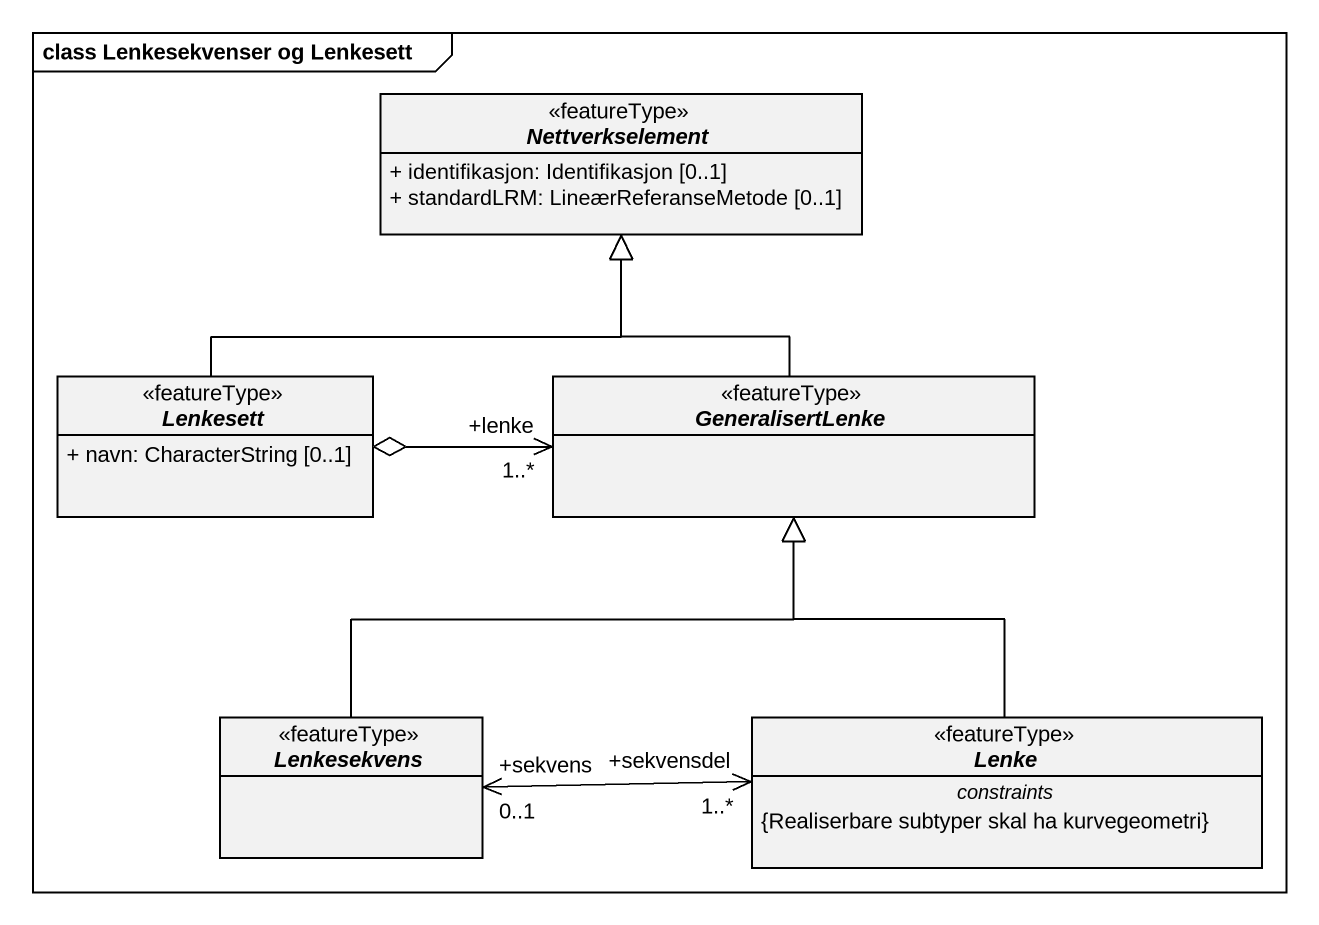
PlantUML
@startuml
mainframe class Lenkesekvenser og Lenkesett
hide circle
hide empty members
skinparam classAttributeIconSize 0
abstract class Nettverkselement <<featureType>> {
  + identifikasjon: Identifikasjon [0..1]
  + standardLRM: LineærReferanseMetode [0..1]
}
abstract class Lenkesett <<featureType>> {
  + navn: CharacterString [0..1]
}
abstract class GeneralisertLenke <<featureType>>
abstract class Lenkesekvens <<featureType>>
abstract class Lenke <<featureType>> {
  -- constraints --
  {Realiserbare subtyper skal ha kurvegeometri}
}
Lenkesett -up-|> Nettverkselement
Lenkesett o-right-> "+lenke\n1..*" GeneralisertLenke
GeneralisertLenke -up-|> Nettverkselement
Lenkesekvens -up-|> GeneralisertLenke
Lenke -up-|> GeneralisertLenke
Lenke "+sekvensdel\n1..*" <-left-> "+sekvens\n0..1" Lenkesekvens
@enduml
